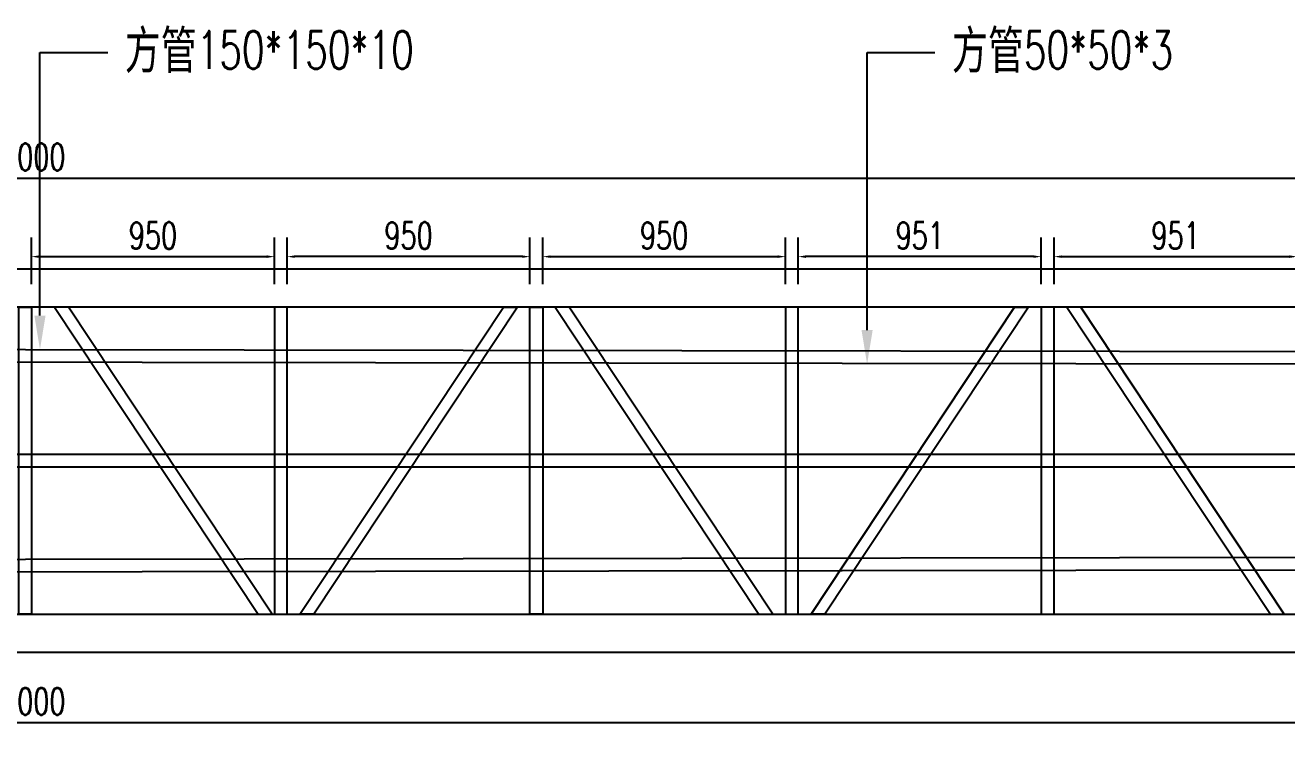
# Model space of a CAD drawing. Header units: millimetres. Extents: x -1612139 to -1300424, y 1145038 to 1536160.
# Drawn here: x -1517453 to -1512517, y 1160659 to 1163461 of the extents above; entities that cross this region are included whole.
import ezdxf
from ezdxf import colors
from ezdxf.entities.mleader import LeaderData, LeaderLine
from ezdxf.math import Vec2, Vec3

# ---------------------------------------------------------------- set-up
doc = ezdxf.new("R2010")
doc.units = ezdxf.units.MM
doc.header["$LTSCALE"] = 1000
doc.layers.get('0').update_dxf_attribs({"linetype": 'CONTINUOUS'})
doc.layers.get('DEFPOINTS').update_dxf_attribs({"linetype": 'CONTINUOUS'})
for name, color, linetype in [('W-STEEL_KEEL钢龙骨', 5, 'CONTINUOUS'), ('方管150X150X12', 3, 'CONTINUOUS'), ('结构', 1, 'CONTINUOUS')]:
    doc.layers.add(name, color=color, linetype=linetype)
doc.layers.add('成片房屋', color=1, linetype='CONTINUOUS', lineweight=0)
doc.styles.get("Standard").update_dxf_attribs({"font": 'simplex.shx', "width": 0.7, "bigfont": 'hztxt.shx'})
doc.styles.add('STANDARD_T3', font='simplex.shx', dxfattribs={"width": 0.7, "bigfont": 'gbcbig.shx'})
doc.dimstyles.new('W&&30', dxfattribs={"dimtxt": 105, "dimasz": 30, "dimexe": 75, "dimexo": 90, "dimgap": 30, "dimtad": 1, "dimdec": 0, "dimzin": 0, "dimdsep": 46, "dimtxsty": 'STANDARD_T3', "dimcen": 0.09, "dimclrd": 1, "dimclre": 1, "dimclrt": 7, "dimazin": 2, "dimtfac": 1, "dimtdec": 0, "dimtix": 1, "dimtmove": 2, "dimatfit": 3, "dimfxl": 100, "dimtolj": 1, "dimtzin": 0, "dimarcsym": 0})

# ---------------------------------------------------------------- blocks, each defined once
blk = doc.blocks.new('*D357')
at = {"layer": 'DEFPOINTS', "color": 0, "transparency": 16777216}
for p in [(-1514478.2, 1162556.2), (-1515428.2, 1162358.2), (-1514478.2, 1162358.2)]:
    blk.add_point(p, dxfattribs=at)
at = {"layer": '成片房屋', "color": 1, "lineweight": -2, "transparency": 16777216}
for p, q in [((-1515428.2, 1162448.2), (-1515428.2, 1162631.2)), ((-1514478.2, 1162448.2), (-1514478.2, 1162631.2)), ((-1515398.2, 1162556.2), (-1514508.2, 1162556.2))]:
    blk.add_line(p, q, dxfattribs=at)
at = {"layer": '成片房屋', "color": 1, "transparency": 16777216}
for points in [[(-1515398.2, 1162561.2), (-1515398.2, 1162551.2), (-1515428.2, 1162556.2)], [(-1514508.2, 1162561.2), (-1514508.2, 1162551.2), (-1514478.2, 1162556.2)]]:
    blk.add_solid(points, dxfattribs=at)
at = {"layer": '成片房屋', "color": 7, "transparency": 16777216, "insert": (-1514953.2, 1162638.7), "char_height": 105, "attachment_point": 5, "style": 'STANDARD_T3'}
blk.add_mtext('\\A1;950', dxfattribs=at)
blk = doc.blocks.new('*D358')
at = {"layer": 'DEFPOINTS', "color": 0, "transparency": 16777216}
for p in [(-1514428.2, 1162556.2), (-1514428.2, 1162358.2), (-1513477.2, 1162358.2)]:
    blk.add_point(p, dxfattribs=at)
at = {"layer": '成片房屋', "color": 1, "lineweight": -2, "transparency": 16777216}
for p, q in [((-1514428.2, 1162448.2), (-1514428.2, 1162631.2)), ((-1513477.2, 1162448.2), (-1513477.2, 1162631.2)), ((-1513507.2, 1162556.2), (-1514398.2, 1162556.2))]:
    blk.add_line(p, q, dxfattribs=at)
at = {"layer": '成片房屋', "color": 1, "transparency": 16777216}
for points in [[(-1514398.2, 1162561.2), (-1514398.2, 1162551.2), (-1514428.2, 1162556.2)], [(-1513507.2, 1162561.2), (-1513507.2, 1162551.2), (-1513477.2, 1162556.2)]]:
    blk.add_solid(points, dxfattribs=at)
at = {"layer": '成片房屋', "color": 7, "transparency": 16777216, "insert": (-1513952.7, 1162638.7), "char_height": 105, "attachment_point": 5, "style": 'STANDARD_T3'}
blk.add_mtext('\\A1;951', dxfattribs=at)
blk = doc.blocks.new('*D359')
at = {"layer": 'DEFPOINTS', "color": 0, "transparency": 16777216}
for p in [(-1512476.2, 1162556.2), (-1513427.2, 1162358.2), (-1512476.2, 1162358.2)]:
    blk.add_point(p, dxfattribs=at)
at = {"layer": '成片房屋', "color": 1, "lineweight": -2, "transparency": 16777216}
for p, q in [((-1513427.2, 1162448.2), (-1513427.2, 1162631.2)), ((-1512476.2, 1162448.2), (-1512476.2, 1162631.2)), ((-1513397.2, 1162556.2), (-1512506.2, 1162556.2))]:
    blk.add_line(p, q, dxfattribs=at)
at = {"layer": '成片房屋', "color": 1, "transparency": 16777216}
for points in [[(-1513397.2, 1162561.2), (-1513397.2, 1162551.2), (-1513427.2, 1162556.2)], [(-1512506.2, 1162561.2), (-1512506.2, 1162551.2), (-1512476.2, 1162556.2)]]:
    blk.add_solid(points, dxfattribs=at)
at = {"layer": '成片房屋', "color": 7, "transparency": 16777216, "insert": (-1512951.7, 1162638.7), "char_height": 105, "attachment_point": 5, "style": 'STANDARD_T3'}
blk.add_mtext('\\A1;951', dxfattribs=at)
blk = doc.blocks.new('*D296')
at = {"layer": 'DEFPOINTS', "color": 0, "transparency": 16777216}
for p in [(-1524453.2, 1161008.2), (-1510453.2, 1161008.2), (-1510453.2, 1160734.3)]:
    blk.add_point(p, dxfattribs=at)
at = {"layer": '成片房屋', "color": 1, "lineweight": -2, "transparency": 16777216}
for p, q in [((-1524453.2, 1160918.2), (-1524453.2, 1160659.3)), ((-1510453.2, 1160918.2), (-1510453.2, 1160659.3)), ((-1524423.2, 1160734.3), (-1510483.2, 1160734.3))]:
    blk.add_line(p, q, dxfattribs=at)
at = {"layer": '成片房屋', "color": 1, "transparency": 16777216}
for points in [[(-1524423.2, 1160739.3), (-1524423.2, 1160729.3), (-1524453.2, 1160734.3)], [(-1510483.2, 1160739.3), (-1510483.2, 1160729.3), (-1510453.2, 1160734.3)]]:
    blk.add_solid(points, dxfattribs=at)
at = {"layer": '成片房屋', "color": 7, "transparency": 16777216, "insert": (-1517453.2, 1160816.8), "char_height": 105, "attachment_point": 5, "style": 'STANDARD_T3'}
blk.add_mtext('\\A1;14000', dxfattribs=at)
blk = doc.blocks.new('*D365')
at = {"layer": 'DEFPOINTS', "color": 0, "transparency": 16777216}
for p in [(-1510453.2, 1162863.4), (-1524453.2, 1162508.2), (-1510453.2, 1162508.2)]:
    blk.add_point(p, dxfattribs=at)
at = {"layer": '成片房屋', "color": 1, "lineweight": -2, "transparency": 16777216}
for p, q in [((-1524453.2, 1162598.2), (-1524453.2, 1162938.4)), ((-1510453.2, 1162598.2), (-1510453.2, 1162938.4)), ((-1524423.2, 1162863.4), (-1510483.2, 1162863.4))]:
    blk.add_line(p, q, dxfattribs=at)
at = {"layer": '成片房屋', "color": 1, "transparency": 16777216}
for points in [[(-1524423.2, 1162868.4), (-1524423.2, 1162858.4), (-1524453.2, 1162863.4)], [(-1510483.2, 1162868.4), (-1510483.2, 1162858.4), (-1510453.2, 1162863.4)]]:
    blk.add_solid(points, dxfattribs=at)
at = {"layer": '成片房屋', "color": 7, "transparency": 16777216, "insert": (-1517453.2, 1162945.9), "char_height": 105, "attachment_point": 5, "style": 'STANDARD_T3'}
blk.add_mtext('\\A1;14000', dxfattribs=at)
blk = doc.blocks.new('*D340')
at = {"layer": 'DEFPOINTS', "color": 0, "transparency": 16777216}
for p in [(-1516428.2, 1162556.2), (-1516428.2, 1162358.2), (-1515478.2, 1162358.2)]:
    blk.add_point(p, dxfattribs=at)
at = {"layer": '成片房屋', "color": 1, "lineweight": -2, "transparency": 16777216}
for p, q in [((-1516428.2, 1162448.2), (-1516428.2, 1162631.2)), ((-1515478.2, 1162448.2), (-1515478.2, 1162631.2)), ((-1515508.2, 1162556.2), (-1516398.2, 1162556.2))]:
    blk.add_line(p, q, dxfattribs=at)
at = {"layer": '成片房屋', "color": 1, "transparency": 16777216}
for points in [[(-1516398.2, 1162561.2), (-1516398.2, 1162551.2), (-1516428.2, 1162556.2)], [(-1515508.2, 1162561.2), (-1515508.2, 1162551.2), (-1515478.2, 1162556.2)]]:
    blk.add_solid(points, dxfattribs=at)
at = {"layer": '成片房屋', "color": 7, "transparency": 16777216, "insert": (-1515953.2, 1162638.7), "char_height": 105, "attachment_point": 5, "style": 'STANDARD_T3'}
blk.add_mtext('\\A1;950', dxfattribs=at)
blk = doc.blocks.new('*D341')
at = {"layer": 'DEFPOINTS', "color": 0, "transparency": 16777216}
for p in [(-1516478.2, 1162556.2), (-1517428.2, 1162358.2), (-1516478.2, 1162358.2)]:
    blk.add_point(p, dxfattribs=at)
at = {"layer": '成片房屋', "color": 1, "lineweight": -2, "transparency": 16777216}
for p, q in [((-1517428.2, 1162448.2), (-1517428.2, 1162631.2)), ((-1516478.2, 1162448.2), (-1516478.2, 1162631.2)), ((-1517398.2, 1162556.2), (-1516508.2, 1162556.2))]:
    blk.add_line(p, q, dxfattribs=at)
at = {"layer": '成片房屋', "color": 1, "transparency": 16777216}
for points in [[(-1517398.2, 1162561.2), (-1517398.2, 1162551.2), (-1517428.2, 1162556.2)], [(-1516508.2, 1162561.2), (-1516508.2, 1162551.2), (-1516478.2, 1162556.2)]]:
    blk.add_solid(points, dxfattribs=at)
at = {"layer": '成片房屋', "color": 7, "transparency": 16777216, "insert": (-1516953.2, 1162638.7), "char_height": 105, "attachment_point": 5, "style": 'STANDARD_T3'}
blk.add_mtext('\\A1;950', dxfattribs=at)

msp = doc.modelspace()

# ---------------------------------------------------------------- linework, layer by layer
at = {"layer": 'W-STEEL_KEEL钢龙骨', "color": 4}
for points in [[(-1524303.2, 1162203.2), (-1510603.1, 1162183.2), (-1510603.1, 1162133.2), (-1524303.2, 1162153.2)], [(-1524303.2, 1161783.2), (-1510603.2, 1161783.2), (-1510603.2, 1161733.2), (-1524303.2, 1161733.2)], [(-1524303.2, 1161363.2), (-1510603.2, 1161383.2), (-1510603.2, 1161333.2), (-1524303.2, 1161313.2)]]:
    msp.add_lwpolyline(points, close=True, dxfattribs=at)
at = {"layer": '方管150X150X12'}
for points in [[(-1524453.2, 1162508.2), (-1510453.2, 1162508.2), (-1510453.2, 1162358.2), (-1524303.2, 1162358.2)], [(-1524303.2, 1161158.2), (-1510453.2, 1161158.2), (-1510453.2, 1161008.2), (-1524453.2, 1161008.2)]]:
    msp.add_lwpolyline(points, close=True, dxfattribs=at)
at = {"layer": '结构'}
for points in [[(-1517428.2, 1162358.2), (-1517428.2, 1161158.2), (-1517478.2, 1161158.2), (-1517478.2, 1162358.2)], [(-1517338.2, 1162358.2), (-1516541.3, 1161158.2), (-1516487.2, 1161158.2), (-1517284, 1162358.2)], [(-1516478.2, 1162358.2), (-1516478.2, 1161158.2), (-1516428.2, 1161158.2), (-1516428.2, 1162358.2)], [(-1515527.2, 1162358.2), (-1516324, 1161158.2), (-1516378.2, 1161158.2), (-1515581.4, 1162358.2)], [(-1515428.2, 1162358.2), (-1515428.2, 1161158.2), (-1515478.2, 1161158.2), (-1515478.2, 1162358.2)], [(-1515379.2, 1162358.2), (-1514582.3, 1161158.2), (-1514528.2, 1161158.2), (-1515325, 1162358.2)], [(-1514478.2, 1162358.2), (-1514478.2, 1161158.2), (-1514428.2, 1161158.2), (-1514428.2, 1162358.2)], [(-1513527.2, 1162358.2), (-1514324, 1161158.2), (-1514378.2, 1161158.2), (-1513581.4, 1162358.2)], [(-1513477.2, 1162358.2), (-1513477.2, 1161158.2), (-1513427.2, 1161158.2), (-1513427.2, 1162358.2)], [(-1513377.2, 1162358.2), (-1512580.3, 1161158.2), (-1512526.2, 1161158.2), (-1513323, 1162358.2)]]:
    msp.add_lwpolyline(points, close=True, dxfattribs=at)

# ---------------------------------------------------------------- dimensions: what is measured, and where the dimension line sits
at = {"layer": '成片房屋', "color": 1}
for base, p1, p2, picture, middle in [((-1510453.2, 1162863.4), (-1524453.2, 1162508.2), (-1510453.2, 1162508.2), '*D365', (-1517453.2, 1162945.9)), ((-1516478.2, 1162556.2), (-1517428.2, 1162358.2), (-1516478.2, 1162358.2), '*D341', (-1516953.2, 1162638.7)), ((-1516428.2, 1162556.2), (-1515478.2, 1162358.2), (-1516428.2, 1162358.2), '*D340', (-1515953.2, 1162638.7)), ((-1514478.2, 1162556.2), (-1515428.2, 1162358.2), (-1514478.2, 1162358.2), '*D357', (-1514953.2, 1162638.7)), ((-1514428.2, 1162556.2), (-1513477.2, 1162358.2), (-1514428.2, 1162358.2), '*D358', (-1513952.7, 1162638.7)), ((-1512476.2, 1162556.2), (-1513427.2, 1162358.2), (-1512476.2, 1162358.2), '*D359', (-1512951.7, 1162638.7)), ((-1510453.2, 1160734.3), (-1524453.2, 1161008.2), (-1510453.2, 1161008.2), '*D296', (-1517453.2, 1160816.8))]:
    dim = msp.add_linear_dim(base=base, p1=p1, p2=p2, dimstyle='W&&30', dxfattribs=at)
    dim.commit()
    dim.dimension.update_dxf_attribs({"geometry": picture, "text_midpoint": middle})

# ---------------------------------------------------------------- leaders
at = {"color": 3}
ml = msp.add_multileader_mtext('Standard', dxfattribs=at)
ml.set_content('{\\fSimSun|b0|i0|c134|p2;方管}150*150*10', color=3)
ml.set_leader_properties()
ml.build(insert=Vec2(0, 0))
ml.multileader.update_dxf_attribs({"dogleg_length": 265.4, "arrow_head_size": 132.7})
ctx = ml.context
ctx.base_point, ctx.char_height, ctx.arrow_head_size, ctx.landing_gap_size, ctx.plane_origin = Vec3(-1517130, 1163353.9), 147.456, 132.7, 66.4, Vec3(-1517395.5, 1170177.1)
notes = []
notes.append((ctx, [(0, (1, 1, 0), (-1517395.5, 1163353.9), (1, 0), 265.4, [(0, [(-1517395.5, 1162192.7)], 0, [])])]))
ctx.mtext.insert, ctx.mtext.flow_direction = Vec3(-1517063.7, 1163438.3), 5
ml = msp.add_multileader_mtext('Standard', dxfattribs=at)
ml.set_content('{\\fSimSun|b0|i0|c134|p2;方管}50*50*3', color=3)
ml.set_leader_properties()
ml.build(insert=Vec2(0, 0))
ml.multileader.update_dxf_attribs({"dogleg_length": 265.4, "arrow_head_size": 132.7})
ctx = ml.context
ctx.base_point, ctx.char_height, ctx.arrow_head_size, ctx.landing_gap_size, ctx.plane_origin = Vec3(-1513893.4, 1163353.9), 147.456, 132.7, 66.4, Vec3(-1513908.8, 1170177.1)
notes.append((ctx, [(0, (1, 1, 0), (-1514158.8, 1163353.9), (1, 0), 265.4, [(0, [(-1514158.8, 1162136.3)], 0, [])])]))
ctx.mtext.insert, ctx.mtext.flow_direction = Vec3(-1513827, 1163438.3), 5
for ctx, leaders in notes:
    for number, flags, end, landing, length, lines in leaders:
        leader = LeaderData()
        leader.index, (leader.has_last_leader_line, leader.has_dogleg_vector, leader.attachment_direction) = number, flags
        leader.last_leader_point, leader.dogleg_vector, leader.dogleg_length = Vec3(end), Vec3(landing), length
        for number, points, colour, breaks in lines:
            line = LeaderLine()
            line.index, line.vertices, line.color, line.breaks = number, Vec3.list(points), colors.encode_raw_color(colour), breaks
            leader.lines.append(line)
        ctx.leaders.append(leader)

doc.saveas('drawing.dxf')
